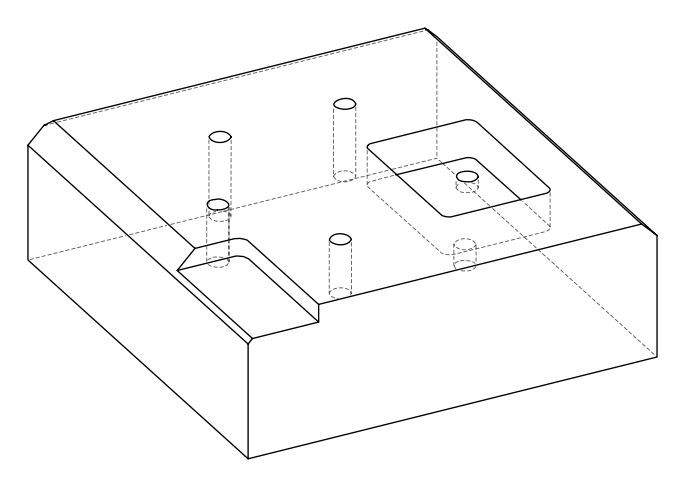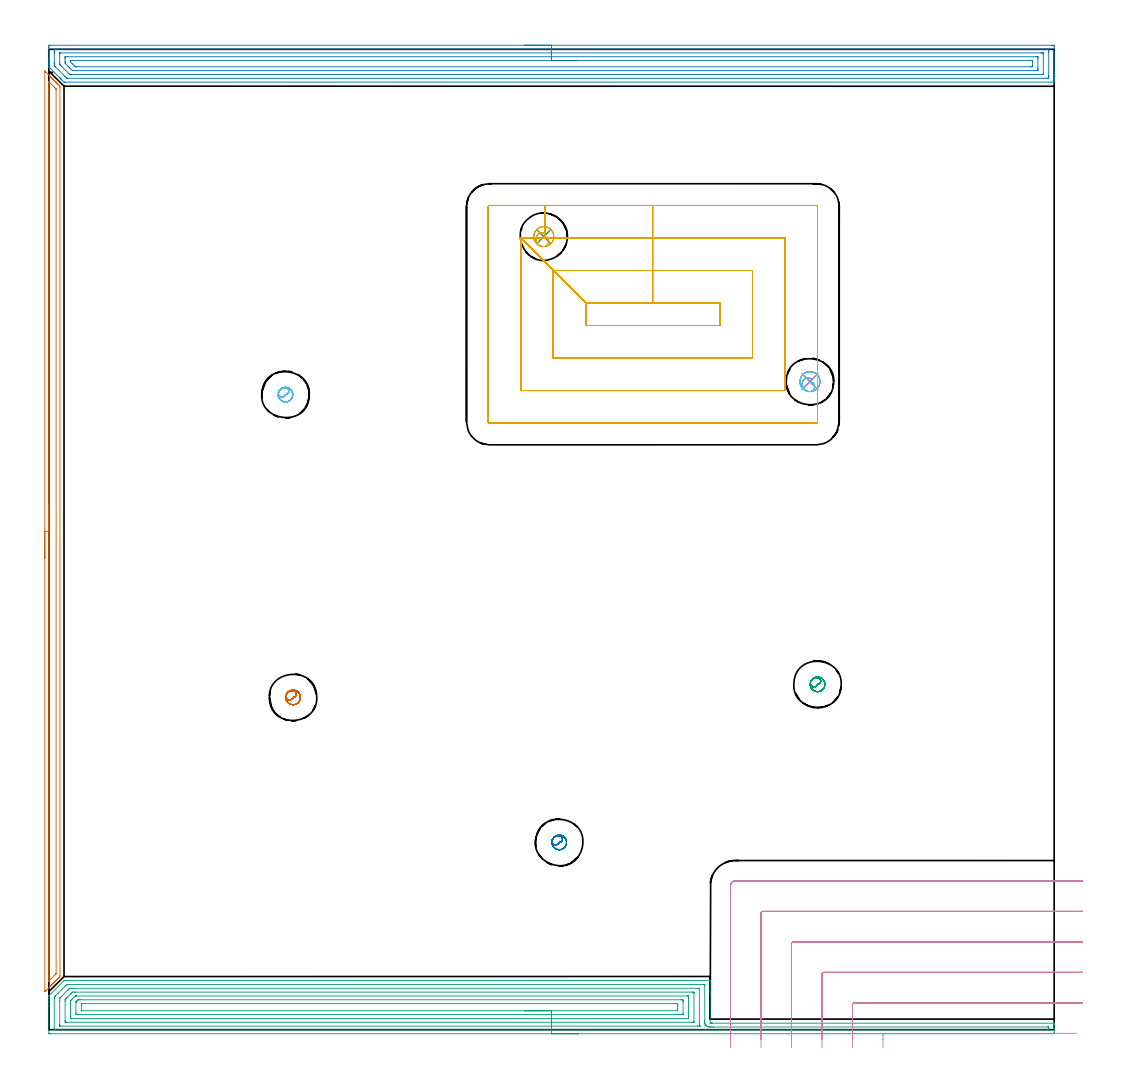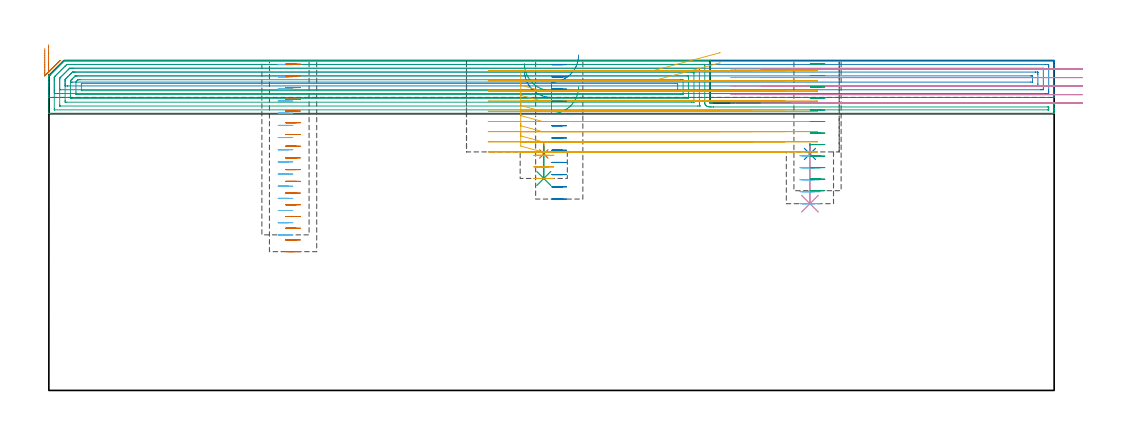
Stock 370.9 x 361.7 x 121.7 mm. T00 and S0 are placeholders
(PLAN: 15 operations, 6 tool changes, 73.3 min)
(1 SPOT_DRILL | STEP1POCKET | NXT0321_9005460120000 | 0.04 min | 3729 mm3)
(2 SPOT_DRILL_1 | STEP1POCKET_5 | NXT0321_9005460120000 | 0.04 min | 3729 mm3)
(3 DRILL_BLIND_HOLE_INTO_CENTER | STEP1POCKET | NXT0301_128 | 0.06 min | 1055 mm3)
(4 DRILL_BLIND_HOLE_INTO_CENTER_1 | STEP1POCKET_5 | NXT0301_128 | 0.09 min | 2104 mm3)
(5 MILL_ROUGH_BLIND_HOLE_CONTOUR | STEP1POCKET | NXT0201_010 | Spiral | 0.48 min | 4927 mm3)
(6 MILL_ROUGH_BLIND_HOLE_CONTOUR_1 | STEP1POCKET_5 | NXT0201_010 | Spiral | 0.8 min | 6066 mm3)
(7 AREA_MILL | FG_CHAMFER_SURFACE | UGT0205_001 | 5.56 min | 5447 mm3)
(8 AREA_MILL_1 | FG_CHAMFER_SURFACE_1 | UGT0205_001 | 15.07 min | 34180 mm3)
(9 AREA_MILL_2 | FG_CHAMFER_SURFACE_2 | UGT0205_001 | 16.02 min | 67987 mm3)
(10 MILL_CORNER_NOTCH_RECTANGULAR | CORNER_NOTCH_RECTANGULAR | UGT0201_133 | Follow Part, ap 3.75, ae 75% | 7.88 min | 103769 mm3)
(11 MILL_RECTANGULAR_POCKET | POCKET_RECTANGULAR_STRAIGHT | NXT0201_012 | Follow Part, ap 4, ae 75% | 20.92 min | 429464 mm3)
(12 MILL_BLIND_HOLE_FROM_SOLID_MATERIAL | STEP1POCKET_1 | NXT0201_011 | Spiral | 1.71 min | 15290 mm3)
(13 MILL_BLIND_HOLE_FROM_SOLID_MATERIAL_1 | STEP1POCKET_2 | NXT0201_011 | Spiral | 1.94 min | 16774 mm3)
(14 MILL_BLIND_HOLE_FROM_SOLID_MATERIAL_2 | STEP1POCKET_3 | NXT0201_011 | Spiral | 1.37 min | 12148 mm3)
(15 MILL_BLIND_HOLE_FROM_SOLID_MATERIAL_3 | STEP1POCKET_4 | NXT0201_011 | Spiral | 1.37 min | 11417 mm3)
(TOOL NXT0321_9005460120000 | NC Spot Drill, 142deg, 12mm, Carbide, Uncoated | D12 PA142 FL30 Z2)
(TOOL NXT0301_128 | Carbide Drill 12mm [861.1-1200-036A1-GP GC34] | D12 PA150 FL37.4 Z2)
(TOOL NXT0201_010 | ENDMILL 10mm [2P460-1000-NA 1630] | D10 FL30 Z6)
(TOOL UGT0205_001 | Chamfer Mill 20 x 3 x 45 deg. | D20 FL50 Z2)
(TOOL UGT0201_133 | Carbide End Mill 15.0 | D15 FL30 Z4)
(TOOL NXT0201_012 | ENDMILL 16mm [2P460-1600-NA 1630] | D16 FL38 Z6)
(TOOL NXT0201_011 | ENDMILL 12mm [2P460-1200-NA 1630] | D12 FL38 Z6)
(OP 1 SPOT_DRILL)
G17 G21 G94 G90
T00 M6
G54
G17 G0 G90 X182.6 Y292.6 S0 M3
G43 Z131.7 H0
G94 G81 G98 Z87.251 F250. R91.
G80
M5
M2
(OP 2 SPOT_DRILL_1)
G17 G21 G94 G90
T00 M6
G54
G17 G0 G90 X280.8 Y239.1 S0 M3
G43 Z131.7 H0
G94 G81 G98 Z87.251 F250. R91.
G80
M5
M2
(OP 3 DRILL_BLIND_HOLE_INTO_CENTER)
G17 G21 G94 G90
T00 M6
G54
G17 G0 G90 X182.6 Y292.6 S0 M3
G43 Z131.7 H1
G94 G81 G98 Z78.2 F250. R90.
G80
M5
M2
(OP 4 DRILL_BLIND_HOLE_INTO_CENTER_1)
G17 G21 G94 G90
T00 M6
G54
G17 G0 G90 X280.8 Y239.1 S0 M3
G43 Z131.7 H1
G94 G81 G98 Z68.9 F250. R90.
G80
M5
M2
(OP 5 MILL_ROUGH_BLIND_HOLE_CONTOUR)
G17 G21 G94 G90
T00 M6
G54
G17 G0 G90 X182.6 Y292.6 S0 M3
G43 Z131.7 H1
Z86.733
G94 G3 X183.01 Y293.548 R0.563 F250.
X181.334 Y293.949 R1.567
X179.774 Y291.162 R2.442
X182.368 Y288.907 R2.829
X186.293 Y292.368 R3.7
X182.368 Y288.907 R-3.7
X184.33 Y290.637 R1.85
X182.6 Y292.6 R1.85
G0 Z82.467
G3 X183.01 Y293.548 R0.563
X181.334 Y293.949 R1.567
X179.774 Y291.162 R2.442
X182.368 Y288.907 R2.829
X186.293 Y292.368 R3.7
X182.368 Y288.907 R-3.7
X184.33 Y290.637 R1.85
X182.6 Y292.6 R1.85
G0 Z78.2
G3 X183.01 Y293.548 R0.563
X181.334 Y293.949 R1.567
X179.774 Y291.162 R2.442
X182.368 Y288.907 R2.829
X186.293 Y292.368 R3.7
X182.368 Y288.907 R-3.7
X184.33 Y290.637 R1.85
X182.6 Y292.6 R1.85
G0 Z131.7
M5
M2
(OP 6 MILL_ROUGH_BLIND_HOLE_CONTOUR_1)
G17 G21 G94 G90
T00 M6
G54
G17 G0 G90 X280.8 Y239.1 S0 M3
G43 Z131.7 H1
Z86.58
G94 G3 X281.21 Y240.048 R0.563 F250.
X279.534 Y240.449 R1.567
X277.974 Y237.662 R2.442
X280.568 Y235.407 R2.829
X284.493 Y238.868 R3.7
X280.568 Y235.407 R-3.7
X282.53 Y237.137 R1.85
X280.8 Y239.1 R1.85
G0 Z82.16
G3 X281.21 Y240.048 R0.563
X279.534 Y240.449 R1.567
X277.974 Y237.662 R2.442
X280.568 Y235.407 R2.829
X284.493 Y238.868 R3.7
X280.568 Y235.407 R-3.7
X282.53 Y237.137 R1.85
X280.8 Y239.1 R1.85
G0 Z77.74
G3 X281.21 Y240.048 R0.563
X279.534 Y240.449 R1.567
X277.974 Y237.662 R2.442
X280.568 Y235.407 R2.829
X284.493 Y238.868 R3.7
X280.568 Y235.407 R-3.7
X282.53 Y237.137 R1.85
X280.8 Y239.1 R1.85
G0 Z73.32
G3 X281.21 Y240.048 R0.563
X279.534 Y240.449 R1.567
X277.974 Y237.662 R2.442
X280.568 Y235.407 R2.829
X284.493 Y238.868 R3.7
X280.568 Y235.407 R-3.7
X282.53 Y237.137 R1.85
X280.8 Y239.1 R1.85
G0 Z68.9
G3 X281.21 Y240.048 R0.563
X279.534 Y240.449 R1.567
X277.974 Y237.662 R2.442
X280.568 Y235.407 R2.829
X284.493 Y238.868 R3.7
X280.568 Y235.407 R-3.7
X282.53 Y237.137 R1.85
X280.8 Y239.1 R1.85
G0 Z131.7
M5
M2
(OP 7 AREA_MILL)
G17 G21 G94 G90
T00 M6
G54
G17 G0 G90 X-1.5 Y173.85 S1061 M3
G43 Z131.7 H0
Z126.1
G94 G1 Y173.888 Z125.228 F250.
Y174.002 Z124.364
Y174.191 Z123.512
Y174.453 Z122.68
Y174.787 Z121.874
Y175.19 Z121.1
Y175.659 Z120.364
Y176.19 Z119.672
Y176.779 Z119.029
Y177.422 Z118.44
Y178.114 Z117.908
Y178.85 Z117.44
Y179.624 Z117.037
Y180.43 Z116.703
Y181.262 Z116.441
Y182.114 Z116.252
Y182.978 Z116.138
Y183.85 Z116.1
Y353.47
X-1.494 Y353.681 Z116.103
X-1.493 Y353.682 Z116.104
X-1.48 Y353.681 Z116.117
X-1.043 Y353.243 Z116.557
X-0.926 Y353.127 Z116.672
X0.514 Y351.687 Z118.113
X0.558 Y351.643 Z118.155
X0.603 Y351.598 Z118.202
X0.809 Y351.391 Z118.408
X0.855 Y351.346 Z118.452
X0.901 Y351.3 Z118.5
X1.105 Y351.095 Z118.704
X1.152 Y351.05 Z118.749
X1.198 Y351.002 Z118.797
X1.401 Y350.799 Z119.
X1.448 Y350.753 Z119.045
X1.496 Y350.704 Z119.095
X1.697 Y350.504 Z119.296
X1.745 Y350.456 Z119.342
X1.794 Y350.407 Z119.393
X1.993 Y350.208 Z119.592
X2.042 Y350.159 Z119.639
X2.091 Y350.109 Z119.69
X2.289 Y349.912 Z119.887
X2.339 Y349.863 Z119.936
X2.389 Y349.811 Z119.988
X2.584 Y349.616 Z120.183
X2.635 Y349.566 Z120.232
X2.687 Y349.514 Z120.286
X2.88 Y349.32 Z120.479
X2.932 Y349.269 Z120.529
X2.984 Y349.216 Z120.583
X3.176 Y349.024 Z120.775
X3.229 Y348.973 Z120.826
X3.282 Y348.918 Z120.881
X3.472 Y348.729 Z121.071
X3.526 Y348.676 Z121.122
X3.836 Y348.363 Z121.436
X4.098 Y348.095 Z121.688
X4.1 Y347.728 Z121.7
Y19.973
X4.098 Y19.605 Z121.687
X3.836 Y19.336 Z121.436
X3.526 Y19.024 Z121.122
X3.472 Y18.971 Z121.071
X3.282 Y18.782 Z120.881
X3.229 Y18.727 Z120.826
X3.176 Y18.675 Z120.775
X2.985 Y18.484 Z120.584
X2.932 Y18.431 Z120.529
X2.88 Y18.379 Z120.479
X2.687 Y18.186 Z120.286
X2.635 Y18.134 Z120.232
X2.584 Y18.084 Z120.183
X2.389 Y17.889 Z119.988
X2.339 Y17.837 Z119.936
X2.288 Y17.788 Z119.887
X2.091 Y17.591 Z119.69
X2.042 Y17.54 Z119.639
X1.993 Y17.492 Z119.592
X1.794 Y17.293 Z119.393
X1.745 Y17.244 Z119.342
X1.697 Y17.196 Z119.296
X1.496 Y16.996 Z119.095
X1.448 Y16.947 Z119.045
X1.401 Y16.9 Z119.
X1.198 Y16.698 Z118.797
X1.152 Y16.65 Z118.749
X1.105 Y16.605 Z118.704
X0.901 Y16.4 Z118.5
X0.855 Y16.354 Z118.452
X0.809 Y16.309 Z118.408
X0.603 Y16.103 Z118.202
X0.558 Y16.057 Z118.155
X0.514 Y16.013 Z118.112
X0.305 Y15.805 Z117.904
X0.261 Y15.76 Z117.859
X-0.926 Y14.573 Z116.672
X-1.043 Y14.456 Z116.556
X-1.179 Y14.321 Z116.421
X-1.371 Y14.128 Z116.227
X-1.483 Y14.019 Z116.114
X-1.494 Y14.017 Z116.103
X-1.499 Y14.019 Z116.099
X-1.5 Y14.23 Z116.1
Y183.85
X-0.086 Z117.514
Y349.615
X-0.084 Y349.716 Z117.516
X-0.082 Y349.783 Z117.518
X-0.079 Y349.821 Z117.521
X-0.075 Y349.819 Z117.525
X-0.035 Y349.783 Z117.565
X0.236 Y349.514 Z117.836
X2.022 Y347.728 Z119.622
X2.635 Y347.108 Z120.235
X2.665 Y347.073 Z120.265
X2.679 Y347.05 Z120.279
X2.682 Y346.986 Z120.282
X2.685 Y346.885 Z120.285
Y20.816
X2.683 Y20.765 Z120.283
X2.679 Y20.666 Z120.279
X2.661 Y20.622 Z120.261
X2.635 Y20.593 Z120.235
X2.329 Y20.28 Z119.929
X2.023 Y19.973 Z119.623
X0.855 Y18.804 Z118.455
X0.237 Y18.186 Z117.837
X0.099 Y18.051 Z117.699
X-0.035 Y17.921 Z117.565
X-0.074 Y17.887 Z117.526
X-0.081 Y18.035 Z117.519
X-0.084 Y18.136 Z117.516
X-0.085 Y18.186 Z117.515
X-0.086 Y18.237 Z117.514
Y183.85
Y184.722 Z117.552
Y185.587 Z117.666
Y186.438 Z117.855
Y187.27 Z118.117
Y188.076 Z118.451
Y188.85 Z118.854
Y189.586 Z119.323
Y190.278 Z119.854
Y190.921 Z120.443
Y191.51 Z121.086
Y192.042 Z121.778
Y192.51 Z122.514
Y192.913 Z123.288
Y193.247 Z124.094
Y193.509 Z124.926
Y193.698 Z125.778
Y193.812 Z126.643
Y193.85 Z127.514
G0 Z131.7
M5
M2
(OP 8 AREA_MILL_1)
G17 G21 G94 G90
T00 M6
G54
G17 G0 G90 X175.45 Y363.2 S1061 M3
G43 Z131.7 H0
Z118.1
G94 G1 X175.488 Z117.228 F250.
X175.602 Z116.363
X175.791 Z115.512
X176.053 Z114.68
X176.387 Z113.874
X176.79 Z113.1
X177.259 Z112.364
X177.79 Z111.672
X178.379 Z111.029
X179.022 Z110.439
X179.714 Z109.908
X180.45 Z109.44
X181.224 Z109.037
X182.03 Z108.703
X182.862 Z108.441
X183.714 Z108.252
X184.578 Z108.138
X185.45 Z108.1
X369.716
X370.288 Y363.198 Z108.102
X370.853 Y363.193 Z108.104
X370.892 Y363.192 Z108.106
X370.896 Y362.63 Z108.668
X370.9 Y362.019 Z109.278
Y352.84 Z118.454
Y352.281 Z119.016
Y351.95 Z119.346
Y351.391 Z119.906
Y351.06 Z120.235
Y350.4 Z120.9
Y350.023 Z121.276
Y349.646 Z121.645
X370.891 Y349.602 Z121.688
X370.735 Y349.6 Z121.7
X5.97
X5.597 Y349.605 Z121.691
X5.477 Y349.722 Z121.575
X4.779 Y350.42 Z120.879
X4.732 Y350.467 Z120.83
X4.686 Y350.514 Z120.785
X4.482 Y350.718 Z120.581
X4.435 Y350.764 Z120.533
X4.39 Y350.809 Z120.49
X4.184 Y351.016 Z120.283
X4.138 Y351.06 Z120.237
X4.095 Y351.105 Z120.194
X3.886 Y351.313 Z119.986
X3.842 Y351.357 Z119.94
X0.579 Y354.62 Z116.678
X0.483 Y354.717 Z116.583
X0.315 Y354.885 Z116.414
X0.134 Y355.065 Z116.232
X0.017 Y355.183 Z116.113
X0.001 Y355.206 Z116.09
X0. Y355.561 Z115.738
Y356.4 Z114.895
Y357.62 Z113.676
Y358.18 Z113.114
Y362.35 Z108.947
X0.002 Y362.63 Z108.667
X0.008 Y363.192 Z108.106
X0.047 Y363.193 Z108.104
X0.612 Y363.2 Z108.1
X185.45
Y361.786 Z109.514
X367.609
X368.459 Y361.783 Z109.517
X368.502 Y361.78 Z109.52
X368.89 Y361.74 Z109.56
X368.897 Y361.346 Z109.954
X368.899 Y360.85 Z110.45
X368.9 Y360.453 Z110.847
X368.899 Y351.95 Z119.35
X368.898 Y351.556 Z119.744
X368.89 Y351.06 Z120.24
X368.542 Y351.02 Z120.28
X368.502 Y351.018 Z120.282
X367.655 Y351.014 Z120.286
X367.609
X6.817 Y351.015 Z120.285
X6.724 Y351.018 Z120.282
X6.665 Y351.021 Z120.279
X6.63 Y351.032 Z120.268
X6.598 Y351.06 Z120.24
X5.97 Y351.68 Z119.62
X2.398 Y355.252 Z116.048
X2.145 Y355.51 Z115.79
X2.062 Y355.6 Z115.7
X2.01 Y355.661 Z115.639
X2.007 Y355.709 Z115.591
X2.002 Y355.905 Z115.395
X2. Y356.4 Z114.9
Y356.797 Z114.503
Y360.357 Z110.943
X2.001 Y360.85 Z110.45
X2.002 Y361.244 Z110.056
X2.01 Y361.74 Z109.56
X2.358 Y361.78 Z109.52
X2.398 Y361.782 Z109.518
X3.245 Y361.786 Z109.514
X3.291
X185.45
Y360.372 Z110.928
X365.823 Y360.371 Z110.929
X366.304 Y360.37 Z110.93
X366.716 Y360.367 Z110.933
X366.852 Y360.365 Z110.935
X366.89 Y360.358 Z110.942
X366.894 Y360.265 Z111.035
X366.898 Y360.143 Z111.157
X366.899 Y359.96 Z111.34
X366.9 Y359.776 Z111.524
X366.899 Y352.84 Z118.46
X366.898 Y352.659 Z118.641
X366.89 Y352.474 Z118.826
X366.887 Y352.435 Z118.865
X366.87 Y352.433 Z118.867
X366.819 Y352.431 Z118.869
X366.716 Y352.429 Z118.871
X8.649
X8.168 Y352.43 Z118.87
X7.756 Y352.434 Z118.866
X7.699 Y352.435 Z118.865
X7.668 Y352.443 Z118.857
X7.637 Y352.471 Z118.829
X7.509 Y352.593 Z118.707
X7.259 Y352.84 Z118.46
X4.589 Y355.51 Z115.79
X4.184 Y355.917 Z115.383
X4.068 Y356.039 Z115.261
X4.012 Y356.099 Z115.201
X4.007 Y356.217 Z115.083
X4.003 Y356.4 Z114.9
X4. Y356.583 Z114.717
X4.001 Y359.96 Z111.34
X4.002 Y360.141 Z111.159
X4.01 Y360.326 Z110.974
X4.013 Y360.366 Z110.934
X4.03 Y360.367 Z110.933
X4.081 Y360.37 Z110.93
X4.184 Y360.371 Z110.929
X185.45 Y360.372 Z110.928
Y358.957 Z112.343
X364.15
X364.836 Y358.954 Z112.346
X364.875 Y358.952 Z112.348
X364.89 Y358.95 Z112.35
X364.892 Y358.93 Z112.37
X364.897 Y358.828 Z112.472
X364.899 Y358.622 Z112.678
X364.9 Y358.21 Z113.09
Y354.65 Z116.65
X364.899 Y354.19 Z117.11
X364.896 Y353.975 Z117.325
X364.891 Y353.869 Z117.431
X364.888 Y353.849 Z117.451
X364.868 Y353.847 Z117.453
X364.815 Y353.845 Z117.455
X364.037 Y353.843 Z117.457
X363.924
X9.429
X9.039 Y353.844 Z117.456
X8.844 Y353.847 Z117.453
X8.748 Y353.85 Z117.45
X8.703 Y353.858 Z117.442
X8.649 Y353.906 Z117.394
X7.929 Y354.62 Z116.68
X7.756 Y354.793 Z116.507
X7.038 Y355.51 Z115.79
X6.863 Y355.686 Z115.614
X6.156 Y356.4 Z114.9
X6.055 Y356.505 Z114.795
X6.01 Y356.563 Z114.737
X6.008 Y356.615 Z114.685
X6.004 Y356.83 Z114.47
X6. Y357.26 Z114.04
Y358.15 Z113.15
X6.001 Y358.61 Z112.69
X6.004 Y358.825 Z112.475
X6.009 Y358.932 Z112.368
X6.012 Y358.951 Z112.349
X6.032 Y358.953 Z112.347
X6.085 Y358.955 Z112.345
X6.863 Y358.957 Z112.343
X6.976
X185.45
Y357.543 Z113.757
X362.251
X362.891 Y357.542 Z113.758
X362.893 Y357.541 Z113.759
X362.898 Y357.535 Z113.765
X362.9 Y355.754 Z115.546
X362.898 Y355.51 Z115.79
X362.894 Y355.349 Z115.951
X362.89 Y355.274 Z116.026
X362.759 Y355.264 Z116.036
X362.503 Y355.259 Z116.041
X362.251 Y355.258 Z116.042
X10.435 Y355.257 Z116.043
X9.795 Y355.258 Z116.042
X9.765 Y355.26 Z116.04
X9.754 Y355.263 Z116.037
X9.712 Y355.297 Z116.003
X9.597 Y355.403 Z115.897
X9.542 Y355.456 Z115.844
X9.488 Y355.51 Z115.79
X8.649 Y356.35 Z114.95
X8.601 Y356.4 Z114.9
X8.01 Y357.037 Z114.263
X8.006 Y357.29 Z114.01
X8.007 Y357.451 Z113.849
X8.01 Y357.526 Z113.774
X8.141 Y357.536 Z113.764
X8.397 Y357.541 Z113.759
X8.649 Y357.542 Z113.758
X185.45 Y357.543 Z113.757
X186.322 Z113.795
X187.187 Z113.909
X188.038 Z114.098
X188.87 Z114.36
X189.676 Z114.694
X190.45 Z115.097
X191.186 Z115.565
X191.878 Z116.096
X192.521 Z116.686
X193.11 Z117.329
X193.642 Z118.021
X194.11 Z118.757
X194.513 Z119.531
X194.847 Z120.337
X195.109 Z121.169
X195.298 Z122.02
X195.412 Z122.885
X195.45 Z123.757
G0 Z131.7
M5
M2
(OP 9 AREA_MILL_2)
G17 G21 G94 G90
T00 M6
G54
G17 G0 G90 X195.45 Y-1.5 S1061 M3
G43 Z131.7 H0
Z112.1
G94 G1 X195.412 Z111.228 F250.
X195.298 Z110.364
X195.109 Z109.512
X194.847 Z108.68
X194.513 Z107.874
X194.11 Z107.1
X193.641 Z106.364
X193.11 Z105.672
X192.521 Z105.029
X191.878 Z104.44
X191.186 Z103.908
X190.45 Z103.44
X189.676 Z103.037
X188.87 Z102.703
X188.038 Z102.441
X187.186 Z102.252
X186.322 Z102.138
X185.45 Z102.1
X0.612
X0.224 Y-1.496 Z102.103
X0.01 Y-1.492 Z102.106
X0. Y-1.273 Z102.324
Y8.743 Z112.338
Y10.185 Z113.781
Y11.398 Z114.993
Y12.233 Z115.833
Y12.284 Z115.882
X0.001 Y12.493 Z116.091
X0.017 Y12.517 Z116.116
X5.541 Y18.04 Z121.64
X5.605 Y18.098 Z121.686
X5.97 Y18.1 Z121.7
X243.937
X243.99 Y18.095 Z121.693
X244. Y17.958 Z121.556
Y13.93 Z117.528
Y13.169 Z116.762
Y2.546 Z106.142
Y2.401 Z105.999
X244.384 Y2.402 Z105.998
X244.563 Y2.401 Z105.999
X244.614 Y2.4
X244.656 Y2.404 Z105.993
X244.661 Y2.405 Z105.991
X244.665 Y2.403 Z105.993
X244.679 Y2.4 Z106.
X370.734
X370.889 Y2.405 Z105.995
X370.898 Y2.403 Z105.993
X370.9 Y2.393 Z105.984
Y2.29 Z105.882
Y1.851 Z105.45
Y0.447 Z104.043
Y-0.11 Z103.486
Y-0.439 Z103.158
X370.896 Y-0.995 Z102.599
X370.891 Y-1.491 Z102.105
X370.79 Y-1.493 Z102.103
X370.288 Y-1.5 Z102.1
X185.45
Y-0.086 Z103.514
X2.176 Y-0.085 Z103.515
X2.078 Y-0.084 Z103.516
X2.029 Y-0.081 Z103.519
X2.012 Y-0.079 Z103.521
X2.01 Y-0.066 Z103.534
X2.005 Y0.042 Z103.642
X2.001 Y0.284 Z103.884
Y11.398 Z114.998
X2.003 Y11.79 Z115.39
X2.01 Y12.036 Z115.636
X2.239 Y12.284 Z115.884
X2.316 Y12.365 Z115.965
X2.398 Y12.448 Z116.048
X5.97 Y16.02 Z119.62
X6.319 Y16.364 Z119.964
X6.506 Y16.544 Z120.144
X6.651 Y16.679 Z120.279
X6.863 Y16.685 Z120.285
X6.888
X241.73
X241.917 Y16.679 Z120.279
X241.991 Y16.668 Z120.268
X241.995 Y16.626 Z120.226
X241.997 Y16.581 Z120.181
X242. Y16.418 Z120.018
X242.001 Y3.431 Z107.031
Y3.137 Z106.737
X242.01 Y2.546 Z106.146
X242.023 Y2.23 Z105.83
X242.068 Y2.064 Z105.664
X242.144 Y1.893 Z105.493
X242.306 Y1.661 Z105.261
X242.454 Y1.514 Z105.114
X242.598 Y1.401 Z105.001
X242.8 Y1.278 Z104.878
X242.954 Y1.203 Z104.803
X243.13 Y1.133 Z104.733
X243.491 Y1.04 Z104.64
X243.83 Y0.998 Z104.598
X244.167 Y0.99 Z104.59
X244.384 Y0.988 Z104.588
X245.064 Y0.986 Z104.586
X245.171
X368.502 Y0.985 Z104.585
X368.714 Y0.982 Z104.582
X368.854 Y0.979 Z104.579
X368.891 Y0.976 Z104.576
X368.894 Y0.954 Z104.554
X368.897 Y0.907 Z104.507
X368.899 Y0.775 Z104.375
Y0.381 Z103.981
X368.895 Y-0.014 Z103.586
X368.891 Y-0.066 Z103.534
X368.887 Y-0.08 Z103.52
X368.88 Y-0.081 Z103.519
X368.828 Y-0.084 Z103.516
X368.719 Y-0.085 Z103.515
X368.502 Y-0.086 Z103.514
X185.45
Y1.328 Z104.928
X4.184 Y1.329 Z104.929
X4.072 Y1.33 Z104.93
X4.033 Y1.333 Z104.933
X4.017 Y1.334 Z104.934
X4.01 Y1.358 Z104.958
X4.005 Y1.478 Z105.078
X4.001 Y1.661 Z105.261
X4. Y1.843 Z105.443
Y10.695 Z114.295
X4.005 Y11.398 Z114.998
X4.007 Y11.574 Z115.174
X4.063 Y11.652 Z115.252
X4.184 Y11.781 Z115.381
X4.435 Y12.035 Z115.635
X4.683 Y12.284 Z115.884
X7.102 Y14.703 Z118.303
X7.339 Y14.939 Z118.539
X7.548 Y15.145 Z118.745
X7.621 Y15.214 Z118.814
X7.677 Y15.264 Z118.864
X7.756 Y15.266 Z118.866
X8.315 Y15.27 Z118.87
X8.649 Y15.271 Z118.871
X9.207 Y15.272 Z118.872
X239.585 Y15.271 Z118.871
X239.919 Y15.269 Z118.869
X239.966 Y15.267 Z118.867
X239.987 Y15.265 Z118.865
X239.992 Y15.18 Z118.78
X239.998 Y15.02 Z118.62
X240. Y14.939 Z118.539
Y14.859 Z118.459
Y3.351 Z106.951
X240.004 Y2.546 Z106.146
X240.006 Y2.46 Z106.06
X240.041 Y2.048 Z105.648
X240.15 Y1.661 Z105.261
X240.283 Y1.339 Z104.939
X240.248 Y1.335 Z104.935
X239.919 Y1.332 Z104.932
X239.361 Y1.329 Z104.929
X185.45 Y1.328 Z104.928
Y2.743 Z106.343
X6.664
X6.105 Y2.745 Z106.345
X6.046 Y2.747 Z106.347
X6.011 Y2.749 Z106.349
X6.009 Y2.793 Z106.393
X6.004 Y2.995 Z106.595
X6. Y3.401 Z107.001
Y10.513 Z114.113
X6.007 Y10.941 Z114.541
X6.012 Y11.151 Z114.751
X6.112 Y11.257 Z114.857
X6.249 Y11.398 Z114.998
X6.554 Y11.705 Z115.305
X6.863 Y12.014 Z115.614
X8.018 Y13.169 Z116.769
X8.332 Y13.482 Z117.082
X8.649 Y13.795 Z117.395
X8.705 Y13.845 Z117.445
X8.749 Y13.85 Z117.45
X8.851 Y13.853 Z117.453
X9.542 Y13.857 Z117.457
X9.74
X237.24
X237.44 Y13.856 Z117.456
X237.961 Y13.852 Z117.452
X237.985 Y13.851 Z117.451
X237.99 Y13.825 Z117.425
X237.995 Y13.751 Z117.351
X237.998 Y13.601 Z117.201
X238. Y13.301 Z116.901
X237.999 Y3.054 Z106.654
X237.997 Y2.866 Z106.466
X237.993 Y2.773 Z106.373
X237.99 Y2.753 Z106.353
X237.978 Y2.749 Z106.349
X237.931 Y2.747 Z106.347
X237.24 Y2.743 Z106.343
X237.042
X185.45
Y4.157 Z107.757
X8.649
X8.488 Y4.159 Z107.759
X8.167 Y4.164 Z107.764
X8.009 Y4.174 Z107.774
X8.006 Y4.225 Z107.825
X8.003 Y4.316 Z107.916
X8. Y4.959 Z108.559
X8.001 Y10.27 Z113.87
X8.005 Y10.513 Z114.113
X8.01 Y10.673 Z114.273
X8.019 Y10.709 Z114.309
X8.043 Y10.738 Z114.338
X8.09 Y10.79 Z114.39
X8.228 Y10.93 Z114.53
X8.649 Y11.351 Z114.951
X9.582 Y12.284 Z115.884
X9.677 Y12.377 Z115.977
X9.72 Y12.415 Z116.015
X9.739 Y12.429 Z116.029
X9.792 Y12.436 Z116.036
X10.113 Y12.441 Z116.041
X10.274 Y12.443 Z116.043
X235.454
X235.615 Y12.441 Z116.041
X235.936 Y12.436 Z116.036
X235.991 Y12.429 Z116.029
X235.994 Y12.408 Z116.008
X235.998 Y12.361 Z115.961
X235.999 Y12.284 Z115.884
X236. Y11.743 Z115.343
Y4.661 Z108.261
X235.997 Y4.316 Z107.916
X235.993 Y4.182 Z107.782
X235.991 Y4.17 Z107.77
X235.967 Y4.164 Z107.764
X235.883 Y4.16 Z107.76
X235.776 Y4.158 Z107.758
X185.45 Y4.157 Z107.757
Y5.571 Z109.171
X10.954 Y5.572 Z109.172
X10.435 Y5.574 Z109.174
X10.055 Y5.578 Z109.178
X10.01 Y5.583 Z109.183
X10.004 Y5.628 Z109.228
X10.001 Y6.087 Z109.687
X10. Y6.518 Z110.118
X10.001 Y10.057 Z113.657
X10.006 Y10.172 Z113.772
X10.01 Y10.228 Z113.828
X10.031 Y10.272 Z113.872
X10.263 Y10.513 Z114.113
X10.348 Y10.599 Z114.199
X10.435 Y10.687 Z114.287
X10.676 Y10.924 Z114.524
X10.746 Y10.99 Z114.59
X10.774 Y11.014 Z114.614
X10.813 Y11.023 Z114.623
X11.327 Y11.027 Z114.627
X11.701 Y11.028 Z114.628
X233.149 Y11.029 Z114.629
X233.669 Y11.027 Z114.627
X233.842 Y11.025 Z114.625
X233.971 Y11.022 Z114.622
X233.99 Y10.842 Z114.442
X233.995 Y10.513 Z114.113
X233.999 Y10.185 Z113.785
Y6.087 Z109.687
X233.997 Y5.761 Z109.361
X233.991 Y5.649 Z109.249
X233.984 Y5.578 Z109.178
X233.928 Y5.576 Z109.176
X233.669 Y5.573 Z109.173
X233.295 Y5.572 Z109.172
X185.45 Y5.571 Z109.171
Y6.985 Z110.585
X12.207 Y6.986 Z110.586
X12.018 Y6.992 Z110.592
X12.006 Y7.052 Z110.652
X12.003 Y7.073 Z110.673
X12.001 Y7.19 Z110.79
Y8.961 Z112.561
X12.003 Y9.18 Z112.78
X12.01 Y9.608 Z113.208
X12.22 Y9.614 Z113.214
X12.234
X230.99 Y9.615 Z113.215
X231.883 Y9.611 Z113.211
X231.901 Y9.609 Z113.209
X231.99 Y9.563 Z113.163
X231.996 Y9.516 Z113.116
X232. Y8.743 Z112.343
Y8.626 Z112.226
X231.998 Y7.625 Z111.225
X231.994 Y7.392 Z110.992
X231.983 Y6.992 Z110.592
X231.883 Y6.986 Z110.586
X231.869
X185.45 Y6.985 Z110.585
X184.578 Z110.623
X183.713 Z110.737
X182.862 Z110.926
X182.03 Z111.188
X181.224 Z111.522
X180.45 Z111.925
X179.714 Z112.394
X179.022 Z112.925
X178.379 Z113.514
X177.79 Z114.157
X177.258 Z114.85
X176.79 Z115.585
X176.387 Z116.359
X176.053 Z117.165
X175.791 Z117.997
X175.602 Z118.849
X175.488 Z119.714
X175.45 Z120.585
G0 Z131.7
M5
M2
(OP 10 MILL_CORNER_NOTCH_RECTANGULAR)
G17 G21 G94 G90
T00 M6
G54
G17 G0 G90 X380.971 Y9.9 S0 M3
G43 Z131.7 H0
Z118.56
G94 G1 X377.971 F250.
X297.245 F500.
G3 X296.5 Y9.155 R0.75
G1 Y4.9
X296.499 Y1.9 F250.
G0 Z131.7
X381.4 Y21.15
Z118.56
G1 X378.4
X285.995 F500.
G3 X285.25 Y20.405 R0.75
G1 Y9.155
Y4.9
X285.248 Y1.9 F250.
G0 Z131.7
X381.4 Y32.4
Z118.56
G1 X378.4
X274.746 F500.
G3 X274. Y31.654 R0.75
G1 Y20.405
Y4.9
X273.997 Y1.9 F250.
G0 Z131.7
X381.4 Y43.65
Z118.56
G1 X378.4
X263.496 F500.
G3 X262.75 Y42.904 R0.75
G1 Y31.654
Y4.9
X262.745 Y1.9 F250.
G0 Z131.7
X381.4 Y54.9
Z118.56
G1 X378.4
X253.3 F500.
G3 X251.5 Y53.1 R1.8
G1 Y4.919
Y1.919 F250.
G0 Z131.7
X380.971 Y9.9
Z115.42
G1 X377.971
X297.245 F500.
G3 X296.5 Y9.155 R0.75
G1 Y4.9
Y1.9 F250.
G0 Z131.7
X381.4 Y21.15
Z115.42
G1 X378.4
X285.995 F500.
G3 X285.25 Y20.405 R0.75
G1 Y4.9
Y1.9 F250.
G0 Z131.7
X381.4 Y32.4
Z115.42
G1 X378.4
X274.746 F500.
G3 X274. Y31.654 R0.75
G1 Y4.9
Y1.9 F250.
G0 Z131.7
X381.4 Y43.65
Z115.42
G1 X378.4
X263.496 F500.
G3 X262.75 Y42.904 R0.75
G1 Y4.9
Y1.9 F250.
G0 Z131.7
X381.4 Y54.9
Z115.42
G1 X378.4
X253.3 F500.
G3 X251.5 Y53.1 R1.8
G1 Y4.9
Y1.9 F250.
G0 Z131.7
X381.395 Y9.9
Z112.28
G1 X378.395
X297.245 F500.
G3 X296.5 Y9.155 R0.75
G1 Y2.68
Y-0.32 F250.
G0 Z131.7
X381.4 Y21.15
Z112.28
G1 X378.4
X285.995 F500.
G3 X285.25 Y20.405 R0.75
G1 Y2.68
Y-0.32 F250.
G0 Z131.7
X381.4 Y32.4
Z112.28
G1 X378.4
X274.746 F500.
G3 X274. Y31.654 R0.75
G1 Y2.68
Y-0.32 F250.
G0 Z131.7
X381.4 Y43.65
Z112.28
G1 X378.4
X263.496 F500.
G3 X262.75 Y42.904 R0.75
G1 Y2.68
Y-0.32 F250.
G0 Z131.7
X381.4 Y54.9
Z112.28
G1 X378.4
X253.3 F500.
G3 X251.5 Y53.1 R1.8
G1 Y2.68
Y-0.32 F250.
G0 Z131.7
X381.4 Y9.9
Z109.14
G1 X378.4
X297.245 F500.
G3 X296.5 Y9.155 R0.75
G1 Y-0.46
Y-3.46 F250.
G0 Z131.7
X381.4 Y21.15
Z109.14
G1 X378.4
X285.995 F500.
G3 X285.25 Y20.405 R0.75
G1 Y-0.46
Y-3.46 F250.
G0 Z131.7
X381.4 Y32.4
Z109.14
G1 X378.4
X274.746 F500.
G3 X274. Y31.654 R0.75
G1 Y-0.46
Y-3.46 F250.
G0 Z131.7
X381.4 Y43.65
Z109.14
G1 X378.4
X263.496 F500.
G3 X262.75 Y42.904 R0.75
G1 Y-0.46
Y-3.46 F250.
G0 Z131.7
X381.4 Y54.9
Z109.14
G1 X378.4
X253.3 F500.
G3 X251.5 Y53.1 R1.8
G1 Y-0.46
Y-3.46 F250.
G0 Z131.7
X379.255 Y-1.35
Z106.
G1 X376.255
X308.495 F500.
G3 X307.75 Y-2.095 R0.75
G1 Y-3.599
Y-6.599 F250.
G0 Z131.7
X381.4 Y9.9
Z106.
G1 X378.4
X297.245 F500.
G3 X296.5 Y9.155 R0.75
G1 Y-3.599
Y-6.599 F250.
G0 Z131.7
X381.4 Y21.15
Z106.
G1 X378.4
X285.995 F500.
G3 X285.25 Y20.405 R0.75
G1 Y-3.599
Y-6.599 F250.
G0 Z131.7
X381.4 Y32.4
Z106.
G1 X378.4
X274.746 F500.
G3 X274. Y31.654 R0.75
G1 Y-3.599
Y-6.599 F250.
G0 Z131.7
X381.4 Y43.65
Z106.
G1 X378.4
X263.496 F500.
G3 X262.75 Y42.904 R0.75
G1 Y-3.599
Y-6.599 F250.
G0 Z131.7
X381.4 Y54.9
Z106.
G1 X378.4
X253.3 F500.
G3 X251.5 Y53.1 R1.8
G1 Y-3.599
Y-6.599 F250.
G0 Z131.7
M5
M2
(OP 11 MILL_RECTANGULAR_POCKET)
G17 G21 G94 G90
T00 M6
G54
G17 G0 G90 X247.6 Y267.679 S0 M3
G43 Z131.7 H1
Z124.7
G94 G1 Y268.1 Z124.587 F250.
X222.85 Z117.955
X198.1 F500.
Y259.8
X247.6
Y268.1
X222.85
Y280.1
X186.1
Y247.8
X259.6
Y280.1
X222.85
Y292.1
X174.1
Y235.8
X271.6
Y292.1
X222.85
Y304.1
X162.6
G3 X162.1 Y303.6 R0.5
G1 Y224.3
G3 X162.6 Y223.8 R0.5
G1 X283.1
G3 X283.6 Y224.3 R0.5
G1 Y303.6
G3 X283.1 Y304.1 R0.5
G1 X222.85
X221.85
G0 X247.6 Y267.679 Z120.955
G1 Y268.1 Z120.843 F250.
X222.85 Z114.211
X198.1 F500.
Y259.8
X247.6
Y268.1
X222.85
Y280.1
X186.1
Y247.8
X259.6
Y280.1
X222.85
Y292.1
X174.1
Y235.8
X271.6
Y292.1
X222.85
Y304.1
X162.6
G3 X162.1 Y303.6 R0.5
G1 Y224.3
G3 X162.6 Y223.8 R0.5
G1 X283.1
G3 X283.6 Y224.3 R0.5
G1 Y303.6
G3 X283.1 Y304.1 R0.5
G1 X222.85
X221.85
G0 X174.1 Y274.956 Z117.211
G1 Y292.1 Z112.617 F250.
X182.127 Z110.467
X174.1 F500.
X186.1 Y280.1
X198.1 Y268.1
Y259.8
X247.6
Y268.1
X198.1
X186.1 Y280.1
Y247.8
X259.6
Y280.1
X186.1
X174.1 Y292.1
Y235.8
X271.6
Y292.1
X183.071
X183.101 Y292.131
G3 X183.278 Y292.736 R0.681
G1 X183.263 Y292.827
X183.219 Y292.907
G3 X183.071 Y293.106 R0.688
G1 Y304.1
X162.6
G3 X162.1 Y303.6 R0.5
G1 Y224.3
G3 X162.6 Y223.8 R0.5
G1 X283.1
G3 X283.6 Y224.3 R0.5
G1 Y303.6
G3 X283.1 Y304.1 R0.5
G1 X183.071
X182.071
G0 X174.1 Y274.956 Z113.467
G1 Y292.1 Z108.873 F250.
X182.127 Z106.722
X174.1 F500.
X186.1 Y280.1
X198.1 Y268.1
Y259.8
X247.6
Y268.1
X198.1
X186.1 Y280.1
Y247.8
X259.6
Y280.1
X186.1
X174.1 Y292.1
Y235.8
X271.6
Y292.1
X183.07
X183.101 Y292.131
G3 X183.277 Y292.738 R0.681
G1 X183.263 Y292.827
X183.22 Y292.905
G3 X183.07 Y293.106 R0.687
G1 Y304.1
X162.6
G3 X162.1 Y303.6 R0.5
G1 Y224.3
G3 X162.6 Y223.8 R0.5
G1 X283.1
G3 X283.6 Y224.3 R0.5
G1 Y303.6
G3 X283.1 Y304.1 R0.5
G1 X183.07
X182.07
G0 X174.1 Y274.956 Z109.722
G1 Y292.1 Z105.129 F250.
X182.127 Z102.978
X174.1 F500.
X186.1 Y280.1
X198.1 Y268.1
Y259.8
X247.6
Y268.1
X198.1
X186.1 Y280.1
Y247.8
X259.6
Y280.1
X186.1
X174.1 Y292.1
Y235.8
X271.6
Y292.1
X183.07
X183.098 Y292.129
G3 X183.255 Y292.386 R0.679
X183.277 Y292.739 R0.682
G1 X183.263 Y292.827
X183.22 Y292.905
G3 X183.07 Y293.106 R0.687
G1 Y304.1
X162.6
G3 X162.1 Y303.6 R0.5
G1 Y224.3
G3 X162.6 Y223.8 R0.5
G1 X283.1
G3 X283.6 Y224.3 R0.5
G1 Y303.6
G3 X283.1 Y304.1 R0.5
G1 X183.07
X182.07
G0 X174.1 Y274.956 Z105.978
G1 Y292.1 Z101.384 F250.
X182.127 Z99.233
X174.1 F500.
X186.1 Y280.1
X198.1 Y268.1
Y259.8
X247.6
Y268.1
X198.1
X186.1 Y280.1
Y247.8
X259.6
Y280.1
X186.1
X174.1 Y292.1
Y235.8
X271.6
Y292.1
X183.071
X183.101 Y292.131
G3 X183.278 Y292.736 R0.681
G1 X183.263 Y292.827
X183.219 Y292.907
G3 X183.071 Y293.106 R0.688
G1 Y304.1
X162.6
G3 X162.1 Y303.6 R0.5
G1 Y224.3
G3 X162.6 Y223.8 R0.5
G1 X283.1
G3 X283.6 Y224.3 R0.5
G1 Y303.6
G3 X283.1 Y304.1 R0.5
G1 X183.071
X182.071
G0 X174.1 Y274.96 Z102.233
G1 Y292.1 Z97.641 F250.
X182.131 Z95.489
X174.1 F500.
X186.1 Y280.1
X198.1 Y268.1
Y259.8
X247.6
Y268.1
X198.1
X186.1 Y280.1
Y247.8
X259.6
Y280.1
X186.1
X174.1 Y292.1
Y235.8
X271.6
Y292.1
X183.071
X183.101 Y292.131
G3 X183.219 Y292.907 R0.681
X183.071 Y293.105 R0.691
G1 Y304.1
X162.6
G3 X162.1 Y303.6 R0.5
G1 Y224.3
G3 X162.6 Y223.8 R0.5
G1 X283.1
G3 X283.6 Y224.3 R0.5
G1 Y303.6
G3 X283.1 Y304.1 R0.5
G1 X183.071
X182.071
G0 X174.1 Y274.96 Z98.489
G1 Y292.1 Z93.896 F250.
X182.131 Z91.744
X174.1 F500.
X186.1 Y280.1
X198.1 Y268.1
Y259.8
X247.6
Y268.1
X198.1
X186.1 Y280.1
Y247.8
X259.6
Y280.1
X186.1
X174.1 Y292.1
Y235.8
X271.6
Y292.1
X183.071
X183.101 Y292.131
G3 X183.277 Y292.736 R0.681
G1 X183.263 Y292.827
X183.219 Y292.907
G3 X183.071 Y293.105 R0.691
G1 Y304.1
X162.6
G3 X162.1 Y303.6 R0.5
G1 Y224.3
G3 X162.6 Y223.8 R0.5
G1 X283.1
G3 X283.6 Y224.3 R0.5
G1 Y303.6
G3 X283.1 Y304.1 R0.5
G1 X183.071
X182.071
G0 X174.1 Y274.956 Z94.744
G1 Y292.1 Z90.151 F250.
X182.127 Z88.
X174.1 F500.
X186.1 Y280.1
X198.1 Y268.1
Y259.8
X247.6
Y268.1
X198.1
X186.1 Y280.1
Y247.8
X259.6
Y280.1
X186.1
X174.1 Y292.1
Y235.8
X271.6
Y292.1
X183.071
X183.101 Y292.131
G3 X183.277 Y292.736 R0.681
G1 X183.263 Y292.827
X183.219 Y292.907
G3 X183.071 Y293.106 R0.688
G1 Y304.1
X162.6
G3 X162.1 Y303.6 R0.5
G1 Y224.3
G3 X162.6 Y223.8 R0.5
G1 X283.1
G3 X283.6 Y224.3 R0.5
G1 Y303.6
G3 X283.1 Y304.1 R0.5
G1 X183.071
X182.071
G0 Z131.7
M5
M2
(OP 12 MILL_BLIND_HOLE_FROM_SOLID_MATERIAL)
G17 G21 G94 G90
T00 M6
G54
G17 G0 G90 X87.3 Y234.3 S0 M3
G43 Z131.7 H1
Z120.213
G94 G3 X87.669 Y236.631 R1.195 F250.
X84.732 Y235.134 R2.331
X86.466 Y231.732 R2.7
X84.732 Y235.134 R-2.7
X85.599 Y233.433 R1.35
X87.3 Y234.3 R1.35
G0 Z115.727
G3 X87.669 Y236.631 R1.195
X84.732 Y235.134 R2.331
X86.466 Y231.732 R2.7
X84.732 Y235.134 R-2.7
X85.599 Y233.433 R1.35
X87.3 Y234.3 R1.35
G0 Z111.24
G3 X87.669 Y236.631 R1.195
X84.732 Y235.134 R2.331
X86.466 Y231.732 R2.7
X84.732 Y235.134 R-2.7
X85.599 Y233.433 R1.35
X87.3 Y234.3 R1.35
G0 Z106.753
G3 X87.669 Y236.631 R1.195
X84.732 Y235.134 R2.331
X86.466 Y231.732 R2.7
X84.732 Y235.134 R-2.7
X85.599 Y233.433 R1.35
X87.3 Y234.3 R1.35
G0 Z102.267
G3 X87.669 Y236.631 R1.195
X84.732 Y235.134 R2.331
X86.466 Y231.732 R2.7
X84.732 Y235.134 R-2.7
X85.599 Y233.433 R1.35
X87.3 Y234.3 R1.35
G0 Z97.78
G3 X87.669 Y236.631 R1.195
X84.732 Y235.134 R2.331
X86.466 Y231.732 R2.7
X84.732 Y235.134 R-2.7
X85.599 Y233.433 R1.35
X87.3 Y234.3 R1.35
G0 Z93.293
G3 X87.669 Y236.631 R1.195
X84.732 Y235.134 R2.331
X86.466 Y231.732 R2.7
X84.732 Y235.134 R-2.7
X85.599 Y233.433 R1.35
X87.3 Y234.3 R1.35
G0 Z88.807
G3 X87.669 Y236.631 R1.195
X84.732 Y235.134 R2.331
X86.466 Y231.732 R2.7
X84.732 Y235.134 R-2.7
X85.599 Y233.433 R1.35
X87.3 Y234.3 R1.35
G0 Z84.32
G3 X87.669 Y236.631 R1.195
X84.732 Y235.134 R2.331
X86.466 Y231.732 R2.7
X84.732 Y235.134 R-2.7
X85.599 Y233.433 R1.35
X87.3 Y234.3 R1.35
G0 Z79.833
G3 X87.669 Y236.631 R1.195
X84.732 Y235.134 R2.331
X86.466 Y231.732 R2.7
X84.732 Y235.134 R-2.7
X85.599 Y233.433 R1.35
X87.3 Y234.3 R1.35
G0 Z75.347
G3 X87.669 Y236.631 R1.195
X84.732 Y235.134 R2.331
X86.466 Y231.732 R2.7
X84.732 Y235.134 R-2.7
X85.599 Y233.433 R1.35
X87.3 Y234.3 R1.35
G0 Z70.86
G3 X87.669 Y236.631 R1.195
X84.732 Y235.134 R2.331
X86.466 Y231.732 R2.7
X84.732 Y235.134 R-2.7
X85.599 Y233.433 R1.35
X87.3 Y234.3 R1.35
G0 Z66.373
G3 X87.669 Y236.631 R1.195
X84.732 Y235.134 R2.331
X86.466 Y231.732 R2.7
X84.732 Y235.134 R-2.7
X85.599 Y233.433 R1.35
X87.3 Y234.3 R1.35
G0 Z61.887
G3 X87.669 Y236.631 R1.195
X84.732 Y235.134 R2.331
X86.466 Y231.732 R2.7
X84.732 Y235.134 R-2.7
X85.599 Y233.433 R1.35
X87.3 Y234.3 R1.35
G0 Z57.4
G3 X87.669 Y236.631 R1.195
X84.732 Y235.134 R2.331
X86.466 Y231.732 R2.7
X84.732 Y235.134 R-2.7
X85.599 Y233.433 R1.35
X87.3 Y234.3 R1.35
G0 Z131.7
M5
M2
(OP 13 MILL_BLIND_HOLE_FROM_SOLID_MATERIAL_1)
G17 G21 G94 G90
T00 M6
G54
G17 G0 G90 X90.1 Y122.6 S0 M3
G43 Z131.7 H1
Z120.376
G94 G3 X90.469 Y124.931 R1.195 F250.
X87.532 Y123.434 R2.331
X89.266 Y120.032 R2.7
X87.532 Y123.434 R-2.7
X88.399 Y121.733 R1.35
X90.1 Y122.6 R1.35
G0 Z116.053
G3 X90.469 Y124.931 R1.195
X87.532 Y123.434 R2.331
X89.266 Y120.032 R2.7
X87.532 Y123.434 R-2.7
X88.399 Y121.733 R1.35
X90.1 Y122.6 R1.35
G0 Z111.729
G3 X90.469 Y124.931 R1.195
X87.532 Y123.434 R2.331
X89.266 Y120.032 R2.7
X87.532 Y123.434 R-2.7
X88.399 Y121.733 R1.35
X90.1 Y122.6 R1.35
G0 Z107.406
G3 X90.469 Y124.931 R1.195
X87.532 Y123.434 R2.331
X89.266 Y120.032 R2.7
X87.532 Y123.434 R-2.7
X88.399 Y121.733 R1.35
X90.1 Y122.6 R1.35
G0 Z103.082
G3 X90.469 Y124.931 R1.195
X87.532 Y123.434 R2.331
X89.266 Y120.032 R2.7
X87.532 Y123.434 R-2.7
X88.399 Y121.733 R1.35
X90.1 Y122.6 R1.35
G0 Z98.759
G3 X90.469 Y124.931 R1.195
X87.532 Y123.434 R2.331
X89.266 Y120.032 R2.7
X87.532 Y123.434 R-2.7
X88.399 Y121.733 R1.35
X90.1 Y122.6 R1.35
G0 Z94.435
G3 X90.469 Y124.931 R1.195
X87.532 Y123.434 R2.331
X89.266 Y120.032 R2.7
X87.532 Y123.434 R-2.7
X88.399 Y121.733 R1.35
X90.1 Y122.6 R1.35
G0 Z90.112
G3 X90.469 Y124.931 R1.195
X87.532 Y123.434 R2.331
X89.266 Y120.032 R2.7
X87.532 Y123.434 R-2.7
X88.399 Y121.733 R1.35
X90.1 Y122.6 R1.35
G0 Z85.788
G3 X90.469 Y124.931 R1.195
X87.532 Y123.434 R2.331
X89.266 Y120.032 R2.7
X87.532 Y123.434 R-2.7
X88.399 Y121.733 R1.35
X90.1 Y122.6 R1.35
G0 Z81.465
G3 X90.469 Y124.931 R1.195
X87.532 Y123.434 R2.331
X89.266 Y120.032 R2.7
X87.532 Y123.434 R-2.7
X88.399 Y121.733 R1.35
X90.1 Y122.6 R1.35
G0 Z77.141
G3 X90.469 Y124.931 R1.195
X87.532 Y123.434 R2.331
X89.266 Y120.032 R2.7
X87.532 Y123.434 R-2.7
X88.399 Y121.733 R1.35
X90.1 Y122.6 R1.35
G0 Z72.818
G3 X90.469 Y124.931 R1.195
X87.532 Y123.434 R2.331
X89.266 Y120.032 R2.7
X87.532 Y123.434 R-2.7
X88.399 Y121.733 R1.35
X90.1 Y122.6 R1.35
G0 Z68.494
G3 X90.469 Y124.931 R1.195
X87.532 Y123.434 R2.331
X89.266 Y120.032 R2.7
X87.532 Y123.434 R-2.7
X88.399 Y121.733 R1.35
X90.1 Y122.6 R1.35
G0 Z64.171
G3 X90.469 Y124.931 R1.195
X87.532 Y123.434 R2.331
X89.266 Y120.032 R2.7
X87.532 Y123.434 R-2.7
X88.399 Y121.733 R1.35
X90.1 Y122.6 R1.35
G0 Z59.847
G3 X90.469 Y124.931 R1.195
X87.532 Y123.434 R2.331
X89.266 Y120.032 R2.7
X87.532 Y123.434 R-2.7
X88.399 Y121.733 R1.35
X90.1 Y122.6 R1.35
G0 Z55.524
G3 X90.469 Y124.931 R1.195
X87.532 Y123.434 R2.331
X89.266 Y120.032 R2.7
X87.532 Y123.434 R-2.7
X88.399 Y121.733 R1.35
X90.1 Y122.6 R1.35
G0 Z51.2
G3 X90.469 Y124.931 R1.195
X87.532 Y123.434 R2.331
X89.266 Y120.032 R2.7
X87.532 Y123.434 R-2.7
X88.399 Y121.733 R1.35
X90.1 Y122.6 R1.35
G0 Z131.7
M5
M2
(OP 14 MILL_BLIND_HOLE_FROM_SOLID_MATERIAL_2)
G17 G21 G94 G90
T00 M6
G54
G17 G0 G90 X188.3 Y69.1 S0 M3
G43 Z131.7 H1
Z120.192
G94 G3 X188.669 Y71.431 R1.195 F250.
X185.732 Y69.934 R2.331
X187.466 Y66.532 R2.7
X185.732 Y69.934 R-2.7
X186.599 Y68.233 R1.35
X188.3 Y69.1 R1.35
G0 Z115.683
G3 X188.669 Y71.431 R1.195
X185.732 Y69.934 R2.331
X187.466 Y66.532 R2.7
X185.732 Y69.934 R-2.7
X186.599 Y68.233 R1.35
X188.3 Y69.1 R1.35
G0 Z111.175
G3 X188.669 Y71.431 R1.195
X185.732 Y69.934 R2.331
X187.466 Y66.532 R2.7
X185.732 Y69.934 R-2.7
X186.599 Y68.233 R1.35
X188.3 Y69.1 R1.35
G0 Z106.667
G3 X188.669 Y71.431 R1.195
X185.732 Y69.934 R2.331
X187.466 Y66.532 R2.7
X185.732 Y69.934 R-2.7
X186.599 Y68.233 R1.35
X188.3 Y69.1 R1.35
G0 Z102.158
G3 X188.669 Y71.431 R1.195
X185.732 Y69.934 R2.331
X187.466 Y66.532 R2.7
X185.732 Y69.934 R-2.7
X186.599 Y68.233 R1.35
X188.3 Y69.1 R1.35
G0 Z97.65
G3 X188.669 Y71.431 R1.195
X185.732 Y69.934 R2.331
X187.466 Y66.532 R2.7
X185.732 Y69.934 R-2.7
X186.599 Y68.233 R1.35
X188.3 Y69.1 R1.35
G0 Z93.142
G3 X188.669 Y71.431 R1.195
X185.732 Y69.934 R2.331
X187.466 Y66.532 R2.7
X185.732 Y69.934 R-2.7
X186.599 Y68.233 R1.35
X188.3 Y69.1 R1.35
G0 Z88.633
G3 X188.669 Y71.431 R1.195
X185.732 Y69.934 R2.331
X187.466 Y66.532 R2.7
X185.732 Y69.934 R-2.7
X186.599 Y68.233 R1.35
X188.3 Y69.1 R1.35
G0 Z84.125
G3 X188.669 Y71.431 R1.195
X185.732 Y69.934 R2.331
X187.466 Y66.532 R2.7
X185.732 Y69.934 R-2.7
X186.599 Y68.233 R1.35
X188.3 Y69.1 R1.35
G0 Z79.617
G3 X188.669 Y71.431 R1.195
X185.732 Y69.934 R2.331
X187.466 Y66.532 R2.7
X185.732 Y69.934 R-2.7
X186.599 Y68.233 R1.35
X188.3 Y69.1 R1.35
G0 Z75.108
G3 X188.669 Y71.431 R1.195
X185.732 Y69.934 R2.331
X187.466 Y66.532 R2.7
X185.732 Y69.934 R-2.7
X186.599 Y68.233 R1.35
X188.3 Y69.1 R1.35
G0 Z70.6
G3 X188.669 Y71.431 R1.195
X185.732 Y69.934 R2.331
X187.466 Y66.532 R2.7
X185.732 Y69.934 R-2.7
X186.599 Y68.233 R1.35
X188.3 Y69.1 R1.35
G0 Z131.7
M5
M2
(OP 15 MILL_BLIND_HOLE_FROM_SOLID_MATERIAL_3)
G17 G21 G94 G90
T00 M6
G54
G17 G0 G90 X283.6 Y127.4 S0 M3
G43 Z131.7 H1
Z120.45
G94 G3 X283.969 Y129.731 R1.195 F250.
X281.032 Y128.234 R2.331
X282.766 Y124.832 R2.7
X281.032 Y128.234 R-2.7
X281.899 Y126.533 R1.35
X283.6 Y127.4 R1.35
G0 Z116.2
G3 X283.969 Y129.731 R1.195
X281.032 Y128.234 R2.331
X282.766 Y124.832 R2.7
X281.032 Y128.234 R-2.7
X281.899 Y126.533 R1.35
X283.6 Y127.4 R1.35
G0 Z111.95
G3 X283.969 Y129.731 R1.195
X281.032 Y128.234 R2.331
X282.766 Y124.832 R2.7
X281.032 Y128.234 R-2.7
X281.899 Y126.533 R1.35
X283.6 Y127.4 R1.35
G0 Z107.7
G3 X283.969 Y129.731 R1.195
X281.032 Y128.234 R2.331
X282.766 Y124.832 R2.7
X281.032 Y128.234 R-2.7
X281.899 Y126.533 R1.35
X283.6 Y127.4 R1.35
G0 Z103.45
G3 X283.969 Y129.731 R1.195
X281.032 Y128.234 R2.331
X282.766 Y124.832 R2.7
X281.032 Y128.234 R-2.7
X281.899 Y126.533 R1.35
X283.6 Y127.4 R1.35
G0 Z99.2
G3 X283.969 Y129.731 R1.195
X281.032 Y128.234 R2.331
X282.766 Y124.832 R2.7
X281.032 Y128.234 R-2.7
X281.899 Y126.533 R1.35
X283.6 Y127.4 R1.35
G0 Z94.95
G3 X283.969 Y129.731 R1.195
X281.032 Y128.234 R2.331
X282.766 Y124.832 R2.7
X281.032 Y128.234 R-2.7
X281.899 Y126.533 R1.35
X283.6 Y127.4 R1.35
G0 Z90.7
G3 X283.969 Y129.731 R1.195
X281.032 Y128.234 R2.331
X282.766 Y124.832 R2.7
X281.032 Y128.234 R-2.7
X281.899 Y126.533 R1.35
X283.6 Y127.4 R1.35
G0 Z86.45
G3 X283.969 Y129.731 R1.195
X281.032 Y128.234 R2.331
X282.766 Y124.832 R2.7
X281.032 Y128.234 R-2.7
X281.899 Y126.533 R1.35
X283.6 Y127.4 R1.35
G0 Z82.2
G3 X283.969 Y129.731 R1.195
X281.032 Y128.234 R2.331
X282.766 Y124.832 R2.7
X281.032 Y128.234 R-2.7
X281.899 Y126.533 R1.35
X283.6 Y127.4 R1.35
G0 Z77.95
G3 X283.969 Y129.731 R1.195
X281.032 Y128.234 R2.331
X282.766 Y124.832 R2.7
X281.032 Y128.234 R-2.7
X281.899 Y126.533 R1.35
X283.6 Y127.4 R1.35
G0 Z73.7
G3 X283.969 Y129.731 R1.195
X281.032 Y128.234 R2.331
X282.766 Y124.832 R2.7
X281.032 Y128.234 R-2.7
X281.899 Y126.533 R1.35
X283.6 Y127.4 R1.35
G0 Z131.7
M5
M2
